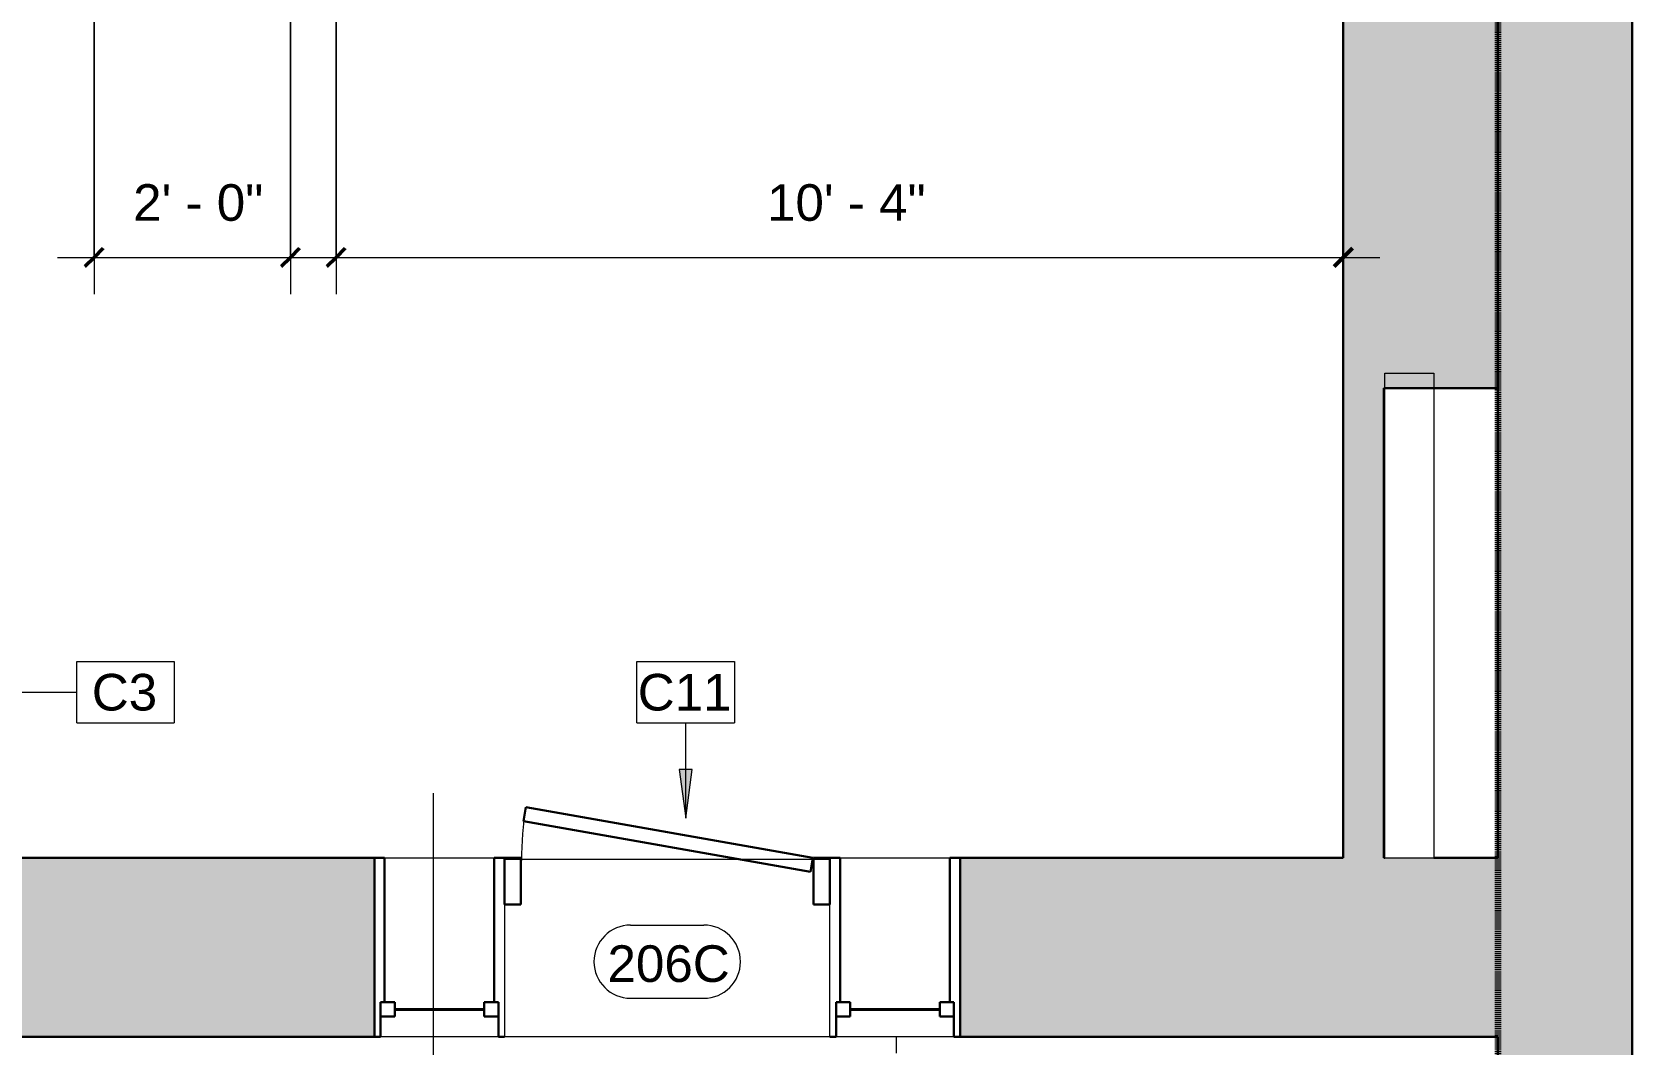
# Model space of a CAD drawing. Header units: inches. Extents: x -1176 to 1507, y -2587 to 978.
# Drawn here: x -178.5 to 18.2, y 83.5 to 208 of the extents above; entities that cross this region are included whole.
import ezdxf

# ---------------------------------------------------------------- set-up
doc = ezdxf.new("R2010")
doc.units = ezdxf.units.IN
doc.header["$MEASUREMENT"] = 0
doc.linetypes.add('Dash', pattern=[0.25, 0.125, -0.125])
for name, color, linetype, lineweight in [('A-ANNO-DIMS', 211, 'Continuous', 9), ('A-ANNO-DIMS-48', 211, 'Continuous', 9), ('A-ANNO-KEYN', 231, 'Continuous', 9), ('A-ANNO-MATC', 214, 'Dash', 140), ('A-AREA-IDEN', 2, 'Continuous', 9), ('A-DOOR', 31, 'Continuous', 18), ('A-DOOR-FRAM', 31, 'Continuous', 30), ('A-DOOR-IDEN', 31, 'Continuous', 9), ('A-FLOR', 192, 'Continuous', 18), ('A-GLAZ', 151, 'Continuous', 18), ('A-WALL', 113, 'Continuous', 18), ('A-WALL-PATT', 111, 'Continuous', 18), ('I-WALL', 2, 'Continuous', 18), ('S-STRS', 31, 'Continuous', 18)]:
    doc.layers.add(name, color=color, linetype=linetype, lineweight=lineweight)
doc.styles.add('Arial', font='arial.ttf', dxfattribs={"height": 4.5})
doc.styles.add('Swis721 Lt BT', font='swissl.ttf', dxfattribs={"height": 4.5})
doc.dimstyles.new('OTJ_-_3_32__Linear', dxfattribs={"dimscale": 12, "dimtxt": 4.748918, "dimasz": 0.1875, "dimexe": 0.375, "dimexo": 0.25, "dimgap": 0.25, "dimtad": 1, "dimdec": 1, "dimrnd": 0.5, "dimzin": 3, "dimdsep": 46, "dimlunit": 4, "dimtxsty": 'Swis721 Lt BT', "dimblk1": 'OBLIQUE', "dimblk2": 'OBLIQUE', "dimsah": 1, "dimcen": 0.09, "dimdle": 0.375, "dimazin": 0, "dimtfac": 1, "dimtdec": 4, "dimtix": 1, "dimtmove": 0, "dimatfit": 3, "dimfxl": 1, "dimtvp": 1, "dimtfill": 1, "dimfrac": 2, "dimtolj": 1, "dimtzin": 0, "dimarcsym": 2})

# ---------------------------------------------------------------- blocks, each defined once
blk = doc.blocks.new('Double Hung - 16_ x  6_ 6_-6975901-2nd Floor Construction')
at = {"layer": 'A-GLAZ', "lineweight": 30}
for p, q in [((-8, 11), (-7.25, 11)), ((-7.25, 6.75), (-7.25, 11)), ((7.25, 6.75), (7.25, 11)), ((8, 11), (7.25, 11)), ((-7.25, 8.5), (-7.25, 6.75)), ((-7.25, 8.5), (-5.5, 8.5)), ((-5.5, 8.5), (-5.5, 6.75)), ((5.5, 8.5), (5.5, 6.75)), ((7.25, 8.5), (5.5, 8.5)), ((7.25, 8.5), (7.25, 6.75)), ((-7.25, 6.75), (-5.5, 6.75)), ((-7.25, 6.75), (-6.75, 6.75)), ((-6.75, -11), (-6.75, 6.75)), ((7.25, 6.75), (5.5, 6.75)), ((6.75, 6.75), (7.25, 6.75)), ((6.75, 6.75), (6.75, -11)), ((-6.75, -11), (-8, -11)), ((6.75, -11), (8, -11))]:
    blk.add_line(p, q, dxfattribs=at)
at = {"layer": 'A-GLAZ', "lineweight": 40}
blk.add_line((-5.5, 7.625), (5.5, 7.625), dxfattribs=at)
blk = doc.blocks.new('Single Flush - D2 3_ X 8_-8252876-2nd Floor Construction')
at = {"layer": 'A-DOOR', "lineweight": 30}
for p, q in [((-17.36, 17.22), (-17.67, 15.5)), ((17.91, 11), (-17.36, 17.22)), ((-17.67, 15.5), (17.6, 9.28)), ((17.6, 9.28), (17.91, 11))]:
    blk.add_line(p, q, dxfattribs=at)
at = {"layer": 'A-DOOR', "lineweight": 9}
blk.add_arc((17.91, 11), 35.81, 170, 180.5, dxfattribs=at)
at = {"layer": 'A-DOOR-FRAM'}
for p, q in [((-20, 5.25), (-20, 11)), ((-20, 11), (-18, 11)), ((-18, 5.25), (-18, 11)), ((18, 5.25), (18, 11)), ((18, 11), (20, 11)), ((20, 5.25), (20, 11)), ((-20, 5.25), (-18, 5.25)), ((18, 5.25), (20, 5.25))]:
    blk.add_line(p, q, dxfattribs=at)
blk = doc.blocks.new('Door Tag - Door Tag-41184-2nd Floor Construction')
at = {"layer": 'A-DOOR-IDEN'}
for p, q in [((-0.09375, 0.09375), (0.09375, 0.09375)), ((-0.09375, -0.09375), (0.09375, -0.09375))]:
    blk.add_line(p, q, dxfattribs=at)
for centre, start, end in [((-0.09375, 0), 90, 270), ((0.09375, 0), 270, 90)]:
    blk.add_arc(centre, 0.09375, start, end, dxfattribs=at)
blk = doc.blocks.new('DIMBLOCK18-2nd Floor Construction')
at = {"layer": 'A-ANNO-DIMS-48'}
for p, q in [((-170.82, 228.49), (-170.82, 175.76)), ((-170.82, 180.26), (-170.82, 228.49)), ((-146.7, 227.34), (-146.7, 175.76)), ((-146.7, 180.26), (-146.7, 227.34)), ((-175.32, 180.26), (-142.2, 180.26))]:
    blk.add_line(p, q, dxfattribs=at)
at = {"layer": 'A-ANNO-DIMS-48', "lineweight": 50}
for p, q in [((-170.82, 180.26), (-169.7, 181.39)), ((-146.7, 180.26), (-145.57, 181.39)), ((-170.82, 180.26), (-171.95, 179.14)), ((-146.7, 180.26), (-147.82, 179.14))]:
    blk.add_line(p, q, dxfattribs=at)
at = {"layer": 'A-ANNO-DIMS-48', "color": 0, "insert": (-166.03, 189.27), "char_height": 4.5, "width": 17.4579, "attachment_point": 1, "line_spacing_factor": 1.005062, "style": 'Swis721 Lt BT', "bg_fill": 3, "box_fill_scale": 1.25, "bg_fill_color": 256, "bg_fill_true_color": 13158600, "bg_fill_transparency": 0}
blk.add_mtext('2\' - 0"', dxfattribs=at)
blk = doc.blocks.new('_Oblique')
at = {"color": 0, "linetype": 'ByBlock', "lineweight": -2}
blk.add_line((-0.5, -0.5), (0.5, 0.5), dxfattribs=at)
blk = doc.blocks.new('DIMBLOCK19-2nd Floor Construction')
at = {"layer": 'A-ANNO-DIMS-48'}
for p, q in [((-141.07, 227.34), (-141.07, 175.76)), ((-141.07, 180.26), (-141.07, 227.34)), ((-17.28, 178.85), (-17.28, 184.76)), ((-145.57, 180.26), (-12.78, 180.26)), ((-17.28, 180.26), (-17.28, 178.85))]:
    blk.add_line(p, q, dxfattribs=at)
at = {"layer": 'A-ANNO-DIMS-48', "lineweight": 50}
for p, q in [((-141.07, 180.26), (-139.95, 181.39)), ((-17.28, 180.26), (-16.16, 181.39)), ((-141.07, 180.26), (-142.2, 179.14)), ((-17.28, 180.26), (-18.41, 179.14))]:
    blk.add_line(p, q, dxfattribs=at)
at = {"layer": 'A-ANNO-DIMS-48', "color": 0, "insert": (-88.11, 189.27), "char_height": 4.5, "width": 21.438, "attachment_point": 1, "line_spacing_factor": 1.005062, "style": 'Swis721 Lt BT', "bg_fill": 3, "box_fill_scale": 1.25, "bg_fill_color": 256, "bg_fill_true_color": 13158600, "bg_fill_transparency": 0}
blk.add_mtext('10\' - 4"', dxfattribs=at)
blk = doc.blocks.new('Keynote Tag - Keynote Number - Boxed-135510-2nd Floor Construction')
at = {"layer": 'A-ANNO-KEYN'}
for p, q in [((-0.125, -0.0792), (-0.125, 0.0781)), ((-0.125, 0.0781), (0.125, 0.0781)), ((0.125, 0.0781), (0.125, -0.0792)), ((-0.125, -0.0792), (0.125, -0.0792))]:
    blk.add_line(p, q, dxfattribs=at)

msp = doc.modelspace()

# ---------------------------------------------------------------- hatches: boundary and pattern name
at = {"layer": 'A-ANNO-KEYN'}
msp.add_hatch(color=256, dxfattribs=at).paths.add_polyline_path([(-98.11, 111.35), (-97.32, 117.35), (-98.9, 117.35)], flags=0)
at = {"layer": 'A-WALL-PATT'}
h = msp.add_hatch(color=250, dxfattribs=at)
h.paths.add_polyline_path([(1.72, -1.17), (18.22, -1.17), (18.22, 501.68), (1.72, 501.68), (1.72, 52.48)], flags=0)
h.paths.add_polyline_path([(1.72, 535.68), (18.22, 535.68), (18.22, 811.82), (1.72, 811.82), (1.72, 542.29)], flags=0)
for points in [[(-17.28, 164.21), (1.72, 164.21), (1.72, 256.29), (-17.28, 256.29), (-17.28, 236.16)], [(-17.28, 106.47), (-12.28, 106.47), (-12.28, 164.21), (-17.28, 164.21), (-17.28, 113.71)], [(1.72, 84.47), (1.72, 106.47), (-22.28, 106.47), (-22.28, 84.47), (-12.74, 84.47)]]:
    msp.add_hatch(color=250, dxfattribs=at).paths.add_polyline_path(points, flags=0)
h = msp.add_hatch(color=250, dxfattribs=at)
h.paths.add_polyline_path([(-253.07, 84.47), (-136.38, 84.47), (-136.38, 106.47), (-253.07, 106.47), (-253.07, 96.47), (-317.07, 96.47), (-317.07, 106.47), (-421.98, 106.47), (-421.98, 84.47), (-317.07, 84.47), (-317.07, 95.47), (-253.07, 95.47)], flags=0)
h.paths.add_polyline_path([(-22.28, 84.47), (-22.28, 106.47), (-64.38, 106.47), (-64.38, 84.47), (-47.37, 84.47)], flags=0)
h.paths.add_polyline_path([(-493.47, 84.47), (-493.47, 106.47), (-570.07, 106.47), (-570.07, 84.47), (-566.8, 84.47)], flags=0)

# ---------------------------------------------------------------- linework, layer by layer
at = {"layer": 'A-ANNO-KEYN'}
for p, q in [((-185.17, 126.82), (-175.84, 126.82)), ((-175.84, 126.82), (-172.97, 126.82)), ((-98.11, 111.35), (-98.11, 123.05)), ((-97.32, 117.35), (-98.9, 117.35)), ((-98.9, 117.35), (-98.11, 111.35)), ((-98.11, 111.35), (-97.32, 117.35))]:
    msp.add_line(p, q, dxfattribs=at)
at = {"layer": 'A-ANNO-MATC'}
msp.add_line((1.72, 857.52), (1.72, -90.48), dxfattribs=at)
at = {"layer": 'A-AREA-IDEN'}
msp.add_line((-129.13, 114.41), (-129.13, 77.04), dxfattribs=at)
at = {"layer": 'A-FLOR'}
for p, q in [((-120.38, 106.32), (-80.38, 106.32)), ((-80.38, 84.47), (-120.38, 84.47))]:
    msp.add_line(p, q, dxfattribs=at)
at = {"layer": 'A-WALL', "color": 8, "lineweight": 30}
for p, q in [((18.22, 22.83), (18.22, 501.68)), ((1.72, 314.18), (1.72, 106.47)), ((-17.28, 164.21), (-17.28, 256.29)), ((-12.28, 164.21), (1.72, 164.21)), ((-213.57, 106.47), (-136.38, 106.47)), ((-136.38, 84.47), (-136.38, 106.47)), ((-64.38, 84.47), (-64.38, 106.47)), ((-64.38, 106.47), (-17.28, 106.47)), ((-12.15, 106.47), (-12.28, 106.47)), ((1.72, 106.47), (-6.15, 106.47)), ((-253.07, 84.47), (-136.38, 84.47)), ((-64.38, 84.47), (1.72, 84.47)), ((1.72, -1.17), (1.72, 84.47))]:
    msp.add_line(p, q, dxfattribs=at)
at = {"layer": 'A-WALL'}
for p, q in [((-12.15, 106.47), (-12.15, 166.05)), ((-12.15, 166.05), (-6.15, 166.05)), ((-6.15, 166.05), (-6.15, 106.47)), ((-12.15, 106.47), (-6.15, 106.47))]:
    msp.add_line(p, q, dxfattribs=at)
at = {"layer": 'A-WALL', "lineweight": 9}
for p, q in [((-136.38, 106.47), (-120.38, 106.47)), ((-120.38, 106.47), (-120.38, 84.47)), ((-80.38, 84.47), (-80.38, 106.47)), ((-80.38, 106.47), (-64.38, 106.47)), ((-120.38, 84.47), (-136.38, 84.47)), ((-64.38, 84.47), (-80.38, 84.47))]:
    msp.add_line(p, q, dxfattribs=at)
at = {"layer": 'I-WALL', "color": 8, "lineweight": 30}
for p, q in [((-17.28, 106.47), (-17.28, 164.21)), ((-12.28, 164.21), (-12.28, 106.47))]:
    msp.add_line(p, q, dxfattribs=at)
at = {"layer": 'S-STRS', "lineweight": 9}
msp.add_line((-72.22, 84.47), (-72.22, 82.47), dxfattribs=at)

# ---------------------------------------------------------------- block references
at = {"layer": 'A-ANNO-KEYN', "xscale": 47.99999999999997, "yscale": 47.99999999999997, "zscale": 47.99999999999997}
for p in [(-166.97, 126.85), (-98.11, 126.85)]:
    msp.add_blockref('Keynote Tag - Keynote Number - Boxed-135510-2nd Floor Construction', p, dxfattribs=at)
at = {"layer": 'A-DOOR'}
msp.add_blockref('Single Flush - D2 3_ X 8_-8252876-2nd Floor Construction', (-100.38, 95.47), dxfattribs=at)
at = {"layer": 'A-DOOR-IDEN', "xscale": 47.99999999999997, "yscale": 47.99999999999997, "zscale": 47.99999999999997}
msp.add_blockref('Door Tag - Door Tag-41184-2nd Floor Construction', (-100.38, 93.71), dxfattribs=at)
at = {"layer": 'A-GLAZ', "rotation": 180}
for p in [(-128.38, 95.47), (-72.38, 95.47)]:
    msp.add_blockref('Double Hung - 16_ x  6_ 6_-6975901-2nd Floor Construction', p, dxfattribs=at)

# ---------------------------------------------------------------- texts
at = {"layer": 'A-ANNO-KEYN', "char_height": 4.5, "attachment_point": 1, "style": 'Arial'}
for s, insert, width in [('C3', (-171.11, 129.08), 9.8475), ('C11', (-104, 129.08), 14.0895)]:
    msp.add_mtext(s, dxfattribs=dict(at, insert=insert, width=width))
at = {"layer": 'A-DOOR-IDEN', "insert": (-107.72, 95.72), "char_height": 4.5, "width": 17.574, "attachment_point": 1, "style": 'Swis721 Lt BT'}
msp.add_mtext('206C', dxfattribs=at)

# ---------------------------------------------------------------- dimensions: what is measured, and where the dimension line sits
at = {"layer": 'A-ANNO-DIMS'}
dim = msp.add_linear_dim(base=(-146.7, 180.26), p1=(-170.82, 231.49), p2=(-146.7, 230.34), dimstyle='OTJ_-_3_32__Linear', override={"dimpost": '<>', "dimfxl": 24.152485}, dxfattribs=at)
dim.commit()
dim.dimension.update_dxf_attribs({"geometry": 'DIMBLOCK18-2nd Floor Construction', "text_midpoint": (-158.76, 185.58)})

# ---------------------------------------------------------------- next in the draw order: dimensions: what is measured, and where the dimension line sits
dim = msp.add_linear_dim(base=(-17.28, 180.26), p1=(-141.07, 230.34), p2=(-17.28, 181.85), dimstyle='OTJ_-_3_32__Linear', override={"dimpost": '<>', "dimfxl": 132.940988}, dxfattribs=at)
dim.commit()
dim.dimension.update_dxf_attribs({"geometry": 'DIMBLOCK19-2nd Floor Construction', "text_midpoint": (-79.18, 185.58)})

doc.saveas('drawing.dxf')
